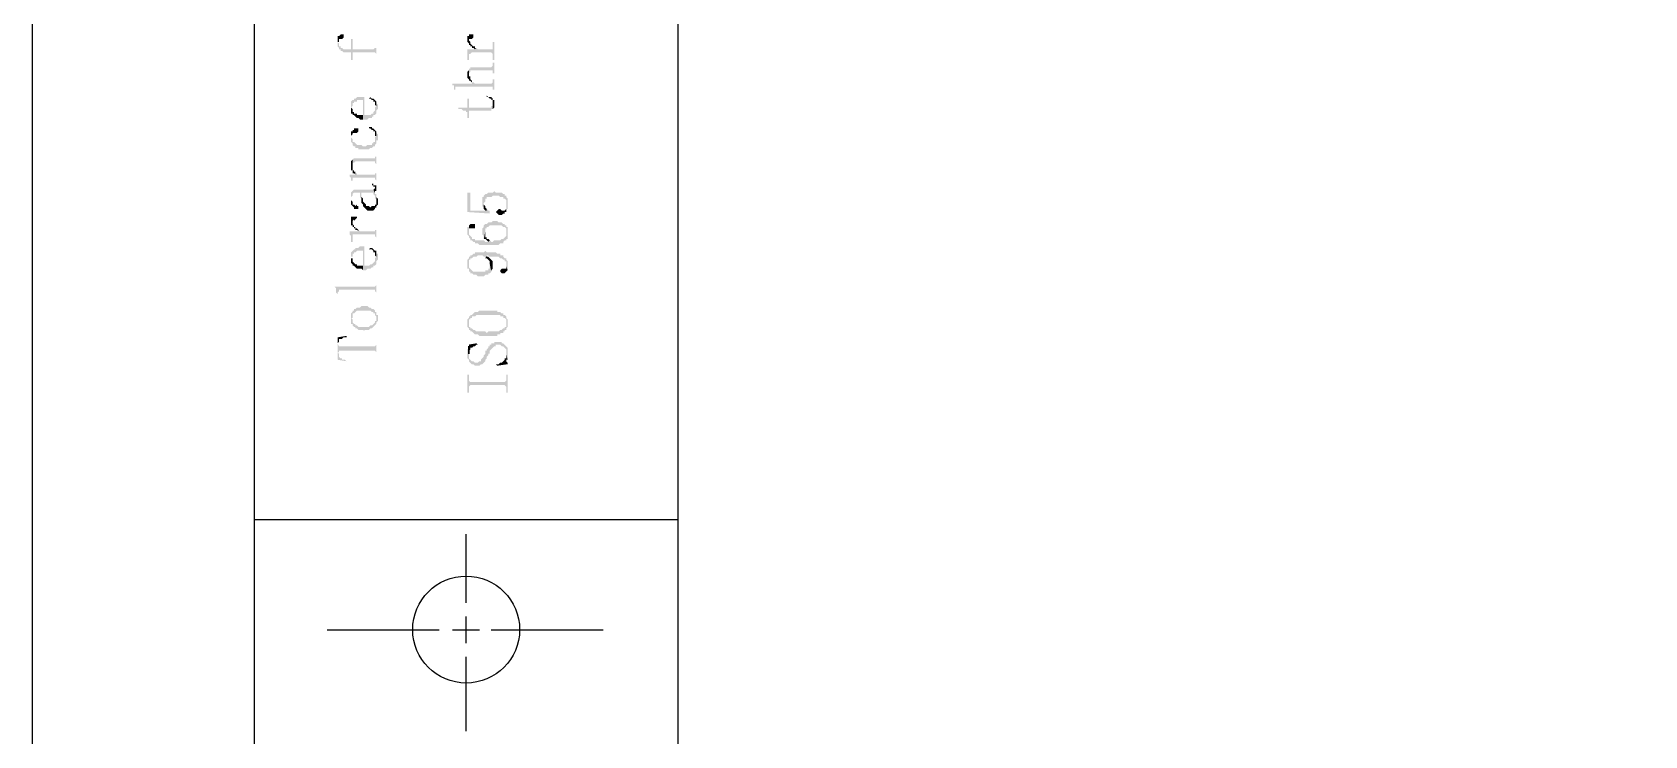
# Model space of a CAD drawing. Header units: millimetres. Extents: x 1399 to 2555, y 1196 to 1555.
# Drawn here: x 2134.8 to 2183.57, y 1376.3 to 1397.58 of the extents above; entities that cross this region are included whole.
import ezdxf

# ---------------------------------------------------------------- set-up
doc = ezdxf.new("R2010")
doc.units = ezdxf.units.MM

msp = doc.modelspace()

# ---------------------------------------------------------------- hatches: boundary and pattern name
at = {"transparency": 33554559}
for points in [[(2144.03398, 1397.46283), (2144.03398, 1397.2823), (2144.07911, 1397.2823), (2144.07911, 1397.37257), (2144.16937, 1397.37257), (2144.2145, 1397.4177), (2144.2145, 1397.50796), (2144.12424, 1397.50796), (2144.07911, 1397.46283)], [(2144.03398, 1397.2823), (2144.03398, 1397.14691), (2144.03398, 1397.14691), (2144.07911, 1397.10177), (2144.07911, 1397.05664), (2144.12424, 1397.05664), (2144.12424, 1397.01151), (2144.16937, 1397.01151), (2144.2145, 1396.96638), (2144.44017, 1396.96638), (2144.44017, 1396.74072), (2144.4853, 1396.74072), (2144.4853, 1396.96638), (2145.16228, 1396.96638), (2145.20741, 1396.92125), (2145.20741, 1396.78585), (2145.20741, 1397.32743), (2145.20741, 1397.10177), (2145.16228, 1397.10177), (2145.11715, 1397.05664), (2144.4853, 1397.05664), (2144.4853, 1397.37257), (2144.44017, 1397.37257), (2144.44017, 1397.05664), (2144.2145, 1397.05664), (2144.16937, 1397.10177), (2144.12424, 1397.10177), (2144.12424, 1397.14691), (2144.07911, 1397.14691), (2144.07911, 1397.23717), (2144.03398, 1397.2823), (2144.03398, 1397.46283), (2144.03398, 1397.37257), (2144.03398, 1397.32743)], [(2147.96047, 1397.37257), (2147.96047, 1397.2823), (2147.96047, 1397.2823), (2148.00561, 1397.23717), (2148.00561, 1397.19204), (2148.00561, 1397.37257), (2148.09587, 1397.37257), (2148.141, 1397.4177), (2148.141, 1397.46283), (2148.141, 1397.50796), (2148.00561, 1397.50796), (2148.00561, 1397.46283), (2147.96047, 1397.46283), (2147.96047, 1397.4177)], [(2147.96047, 1397.05664), (2147.96047, 1397.01151), (2147.96047, 1396.92125), (2147.96047, 1396.74072), (2148.00561, 1396.74072), (2148.00561, 1396.92125), (2148.05074, 1396.92125), (2148.09587, 1396.96638), (2148.68259, 1396.96638), (2148.72772, 1396.92125), (2148.72772, 1396.74072), (2148.77285, 1396.74072), (2148.77285, 1397.2823), (2148.72772, 1397.2823), (2148.72772, 1397.10177), (2148.72772, 1397.05664), (2148.2764, 1397.05664), (2148.23127, 1397.10177), (2148.18614, 1397.05664)], [(2148.00561, 1397.19204), (2148.05074, 1397.19204), (2148.05074, 1397.14691), (2148.09587, 1397.14691), (2148.09587, 1397.10177), (2148.141, 1397.10177), (2148.18614, 1397.05664), (2148.18614, 1397.05664), (2148.23127, 1397.10177), (2148.18614, 1397.10177), (2148.18614, 1397.14691), (2148.141, 1397.14691), (2148.09587, 1397.19204), (2148.09587, 1397.19204), (2148.05074, 1397.23717), (2148.05074, 1397.2823), (2148.00561, 1397.32743), (2148.00561, 1397.32743)], [(2147.96047, 1396.28939), (2147.96047, 1396.19913), (2148.00561, 1396.154), (2148.00561, 1396.10887), (2148.05074, 1396.10887), (2148.09587, 1396.06373), (2148.09587, 1396.0186), (2148.09587, 1396.10887), (2148.05074, 1396.154), (2148.05074, 1396.24426), (2148.00561, 1396.24426), (2148.00561, 1396.46992), (2148.00561, 1396.42479), (2147.96047, 1396.37966), (2147.96047, 1396.33453)], [(2148.00561, 1396.46992), (2148.00561, 1396.28939), (2148.00561, 1396.33453), (2148.05074, 1396.37966), (2148.05074, 1396.42479), (2148.72772, 1396.42479), (2148.72772, 1396.33453), (2148.77285, 1396.33453), (2148.77285, 1396.65045), (2148.72772, 1396.65045), (2148.72772, 1396.56019), (2148.72772, 1396.56019), (2148.68259, 1396.51506), (2148.05074, 1396.51506), (2148.05074, 1396.46992)], [(2147.50915, 1396.0186), (2147.50915, 1395.97347), (2147.55429, 1395.97347), (2147.55429, 1395.92834), (2147.55429, 1395.83807), (2147.59942, 1395.83807), (2147.59942, 1395.88321), (2147.59942, 1395.92834), (2148.72772, 1395.92834), (2148.72772, 1395.83807), (2148.77285, 1395.83807), (2148.77285, 1396.154), (2148.72772, 1396.154), (2148.72772, 1396.06373), (2148.72772, 1396.06373), (2148.68259, 1396.0186), (2148.18614, 1396.0186), (2148.141, 1396.06373), (2148.09587, 1396.06373), (2148.09587, 1396.0186)], [(2144.44017, 1395.43188), (2144.44017, 1395.29649), (2144.44017, 1395.29649), (2144.4853, 1395.34162), (2144.4853, 1395.43188), (2144.53043, 1395.43188), (2144.53043, 1395.47702), (2144.62069, 1395.47702), (2144.62069, 1395.52215), (2144.80122, 1395.52215), (2144.80122, 1394.93543), (2144.93662, 1394.93543), (2144.98175, 1394.98056), (2145.07202, 1394.98056), (2145.07202, 1395.02569), (2145.11715, 1395.02569), (2145.11715, 1395.07083), (2145.16228, 1395.07083), (2145.20741, 1395.11596), (2145.20741, 1395.16109), (2145.20741, 1395.20622), (2145.25254, 1395.25135), (2145.25254, 1395.29649), (2145.25254, 1395.38675), (2145.25254, 1395.38675), (2145.20741, 1395.43188), (2145.20741, 1395.47702), (2145.20741, 1395.34162), (2145.20741, 1395.34162), (2145.16228, 1395.29649), (2145.16228, 1395.20622), (2145.16228, 1395.20622), (2145.11715, 1395.16109), (2145.11715, 1395.11596), (2145.07202, 1395.11596), (2145.02688, 1395.07083), (2144.84635, 1395.07083), (2144.84635, 1395.61241), (2144.62069, 1395.61241), (2144.57556, 1395.56728), (2144.53043, 1395.56728), (2144.53043, 1395.52215), (2144.4853, 1395.52215), (2144.44017, 1395.47702)], [(2144.44017, 1395.29649), (2144.44017, 1395.25135), (2144.44017, 1395.11596), (2144.4853, 1395.11596), (2144.4853, 1395.07083), (2144.53043, 1395.07083), (2144.57556, 1395.02569), (2144.57556, 1395.02569), (2144.62069, 1394.98056), (2144.66583, 1394.98056), (2144.71096, 1394.93543), (2144.80122, 1394.93543), (2144.80122, 1395.07083), (2144.62069, 1395.07083), (2144.62069, 1395.11596), (2144.53043, 1395.11596), (2144.53043, 1395.16109), (2144.4853, 1395.16109), (2144.4853, 1395.25135), (2144.4853, 1395.25135), (2144.44017, 1395.29649), (2144.44017, 1395.43188), (2144.44017, 1395.38675), (2144.44017, 1395.34162)], [(2144.98175, 1395.56728), (2145.02688, 1395.56728), (2145.07202, 1395.52215), (2145.11715, 1395.52215), (2145.11715, 1395.47702), (2145.16228, 1395.47702), (2145.16228, 1395.38675), (2145.16228, 1395.38675), (2145.20741, 1395.34162), (2145.20741, 1395.47702), (2145.16228, 1395.52215), (2145.11715, 1395.56728), (2145.07202, 1395.56728), (2145.02688, 1395.61241), (2145.02688, 1395.61241)], [(2147.68968, 1395.29649), (2147.68968, 1395.25135), (2147.77995, 1395.25135), (2147.82508, 1395.20622), (2147.91534, 1395.20622), (2147.91534, 1395.16109), (2147.96047, 1395.16109), (2147.96047, 1394.98056), (2148.00561, 1394.98056), (2148.00561, 1395.20622), (2148.68259, 1395.20622), (2148.68259, 1395.25135), (2148.72772, 1395.25135), (2148.72772, 1395.43188), (2148.72772, 1395.34162), (2148.68259, 1395.34162), (2148.68259, 1395.29649), (2148.00561, 1395.29649), (2148.00561, 1395.56728), (2147.96047, 1395.56728), (2147.96047, 1395.29649)], [(2148.54719, 1395.61241), (2148.59233, 1395.61241), (2148.63746, 1395.56728), (2148.68259, 1395.56728), (2148.68259, 1395.52215), (2148.72772, 1395.52215), (2148.72772, 1395.25135), (2148.77285, 1395.29649), (2148.77285, 1395.38675), (2148.77285, 1395.43188), (2148.77285, 1395.52215), (2148.72772, 1395.52215), (2148.72772, 1395.56728), (2148.72772, 1395.56728), (2148.68259, 1395.61241), (2148.59233, 1395.61241), (2148.54719, 1395.65754)], [(2144.44017, 1394.39384), (2144.44017, 1394.25845), (2144.44017, 1394.43898), (2144.4853, 1394.48411), (2144.4853, 1394.52924), (2144.62069, 1394.52924), (2144.66583, 1394.57437), (2144.66583, 1394.6195), (2144.66583, 1394.66464), (2144.53043, 1394.66464), (2144.53043, 1394.6195), (2144.4853, 1394.6195), (2144.4853, 1394.57437), (2144.44017, 1394.57437), (2144.44017, 1394.43898)], [(2144.44017, 1394.25845), (2144.4853, 1394.21331), (2144.4853, 1394.16818), (2144.4853, 1394.16818), (2144.53043, 1394.12305), (2144.57556, 1394.12305), (2144.57556, 1394.07792), (2144.66583, 1394.07792), (2144.66583, 1394.03279), (2144.98175, 1394.03279), (2145.02688, 1394.07792), (2145.07202, 1394.07792), (2145.11715, 1394.12305), (2145.16228, 1394.12305), (2145.16228, 1394.16818), (2145.20741, 1394.21331), (2145.20741, 1394.30358), (2145.25254, 1394.30358), (2145.25254, 1394.43898), (2145.25254, 1394.48411), (2145.20741, 1394.52924), (2145.20741, 1394.57437), (2145.20741, 1394.43898), (2145.20741, 1394.43898), (2145.16228, 1394.39384), (2145.16228, 1394.25845), (2145.11715, 1394.25845), (2145.11715, 1394.21331), (2145.07202, 1394.21331), (2145.07202, 1394.16818), (2144.93662, 1394.16818), (2144.89149, 1394.12305), (2144.80122, 1394.12305), (2144.75609, 1394.16818), (2144.62069, 1394.16818), (2144.57556, 1394.21331), (2144.57556, 1394.21331), (2144.53043, 1394.25845), (2144.4853, 1394.25845), (2144.4853, 1394.34871), (2144.4853, 1394.34871), (2144.44017, 1394.39384)], [(2144.98175, 1394.66464), (2145.02688, 1394.66464), (2145.07202, 1394.6195), (2145.11715, 1394.6195), (2145.11715, 1394.57437), (2145.16228, 1394.57437), (2145.16228, 1394.43898), (2145.20741, 1394.43898), (2145.20741, 1394.57437), (2145.16228, 1394.6195), (2145.16228, 1394.6195), (2145.11715, 1394.66464), (2145.07202, 1394.66464), (2145.07202, 1394.70977), (2144.98175, 1394.70977)], [(2144.4853, 1393.71686), (2144.4853, 1393.53633), (2144.4853, 1393.6266), (2144.53043, 1393.6266), (2144.57556, 1393.67173), (2145.16228, 1393.67173), (2145.16228, 1393.6266), (2145.20741, 1393.58146), (2145.20741, 1393.85226), (2145.20741, 1393.80713), (2145.16228, 1393.80713), (2145.16228, 1393.76199), (2144.53043, 1393.76199), (2144.4853, 1393.71686)], [(2144.39503, 1393.26554), (2144.39503, 1393.22041), (2144.44017, 1393.17527), (2144.44017, 1393.08501), (2144.4853, 1393.08501), (2144.4853, 1393.17527), (2145.16228, 1393.17527), (2145.16228, 1393.13014), (2145.20741, 1393.08501), (2145.20741, 1393.3558), (2145.20741, 1393.31067), (2145.16228, 1393.31067), (2145.16228, 1393.26554), (2144.62069, 1393.26554), (2144.62069, 1393.31067), (2144.57556, 1393.31067), (2144.57556, 1393.26554)], [(2144.44017, 1393.53633), (2144.44017, 1393.44607), (2144.44017, 1393.40094), (2144.4853, 1393.40094), (2144.4853, 1393.31067), (2144.53043, 1393.31067), (2144.57556, 1393.26554), (2144.57556, 1393.3558), (2144.53043, 1393.3558), (2144.53043, 1393.40094), (2144.4853, 1393.40094), (2144.4853, 1393.71686), (2144.44017, 1393.67173), (2144.44017, 1393.6266), (2144.44017, 1393.58146)], [(2144.44017, 1392.54342), (2144.44017, 1392.49829), (2144.44017, 1392.3629), (2144.44017, 1392.58856), (2144.4853, 1392.63369), (2144.4853, 1392.67882), (2144.4853, 1392.67882), (2144.53043, 1392.72395), (2144.71096, 1392.72395), (2144.71096, 1392.58856), (2144.75609, 1392.54342), (2144.75609, 1392.49829), (2144.75609, 1392.72395), (2145.11715, 1392.72395), (2145.11715, 1392.67882), (2145.16228, 1392.63369), (2145.16228, 1392.54342), (2145.20741, 1392.54342), (2145.20741, 1392.45316), (2145.20741, 1392.67882), (2145.16228, 1392.67882), (2145.16228, 1392.72395), (2145.11715, 1392.81422), (2144.53043, 1392.81422), (2144.4853, 1392.76909), (2144.4853, 1392.76909), (2144.44017, 1392.72395), (2144.44017, 1392.67882), (2144.44017, 1392.58856)], [(2145.07202, 1392.99475), (2145.07202, 1392.94961), (2145.11715, 1392.94961), (2145.11715, 1392.90448), (2145.16228, 1392.90448), (2145.16228, 1392.76909), (2145.20741, 1392.76909), (2145.20741, 1392.90448), (2145.20741, 1392.94961), (2145.11715, 1392.94961), (2145.11715, 1392.99475)], [(2145.11715, 1392.81422), (2145.16228, 1392.72395), (2145.16228, 1392.85935), (2145.16228, 1392.85935)], [(2148.4118, 1392.45316), (2148.4118, 1392.31776), (2148.4118, 1392.31776), (2148.45693, 1392.27263), (2148.45693, 1392.2275), (2148.45693, 1392.40803), (2148.45693, 1392.40803), (2148.50206, 1392.45316), (2148.50206, 1392.54342), (2148.54719, 1392.54342), (2148.54719, 1392.58856), (2148.68259, 1392.58856), (2148.72772, 1392.63369), (2148.90825, 1392.63369), (2148.95338, 1392.58856), (2149.04365, 1392.58856), (2149.04365, 1392.54342), (2149.08878, 1392.54342), (2149.13391, 1392.49829), (2149.13391, 1392.2275), (2149.17904, 1392.2275), (2149.17904, 1392.3629), (2149.17904, 1392.54342), (2149.17904, 1392.54342), (2149.13391, 1392.58856), (2149.13391, 1392.63369), (2149.08878, 1392.63369), (2149.08878, 1392.67882), (2149.04365, 1392.67882), (2148.99851, 1392.72395), (2148.81799, 1392.72395), (2148.77285, 1392.76909), (2148.77285, 1392.76909), (2148.72772, 1392.72395), (2148.59233, 1392.72395), (2148.54719, 1392.67882), (2148.50206, 1392.67882), (2148.45693, 1392.63369), (2148.45693, 1392.58856), (2148.4118, 1392.58856), (2148.4118, 1392.49829), (2148.4118, 1392.49829)], [(2144.44017, 1392.3629), (2144.4853, 1392.31776), (2144.4853, 1392.31776), (2144.53043, 1392.27263), (2144.53043, 1392.2275), (2144.66583, 1392.2275), (2144.66583, 1392.31776), (2144.62069, 1392.31776), (2144.62069, 1392.3629), (2144.57556, 1392.31776), (2144.57556, 1392.31776), (2144.53043, 1392.3629), (2144.4853, 1392.3629), (2144.4853, 1392.40803), (2144.4853, 1392.45316), (2144.44017, 1392.49829), (2144.44017, 1392.54342)], [(2144.75609, 1392.49829), (2144.75609, 1392.40803), (2144.80122, 1392.3629), (2144.80122, 1392.31776), (2144.80122, 1392.31776), (2144.84635, 1392.27263), (2144.84635, 1392.27263), (2144.89149, 1392.2275), (2144.89149, 1392.2275), (2144.93662, 1392.18237), (2145.11715, 1392.18237), (2145.16228, 1392.2275), (2145.16228, 1392.27263), (2145.20741, 1392.27263), (2145.20741, 1392.31776), (2145.20741, 1392.31776), (2145.25254, 1392.3629), (2145.25254, 1392.45316), (2145.25254, 1392.54342), (2145.20741, 1392.58856), (2145.20741, 1392.63369), (2145.20741, 1392.3629), (2145.16228, 1392.3629), (2145.16228, 1392.31776), (2145.07202, 1392.31776), (2145.02688, 1392.27263), (2144.98175, 1392.31776), (2144.89149, 1392.31776), (2144.89149, 1392.3629), (2144.84635, 1392.40803), (2144.84635, 1392.40803), (2144.80122, 1392.45316), (2144.80122, 1392.49829), (2144.80122, 1392.54342), (2144.75609, 1392.58856), (2144.75609, 1392.72395)], [(2147.96047, 1392.72395), (2147.96047, 1392.13723), (2148.63746, 1392.0921), (2148.63746, 1392.18237), (2148.59233, 1392.18237), (2148.54719, 1392.2275), (2148.54719, 1392.18237), (2148.05074, 1392.18237), (2148.05074, 1392.72395)], [(2148.45693, 1392.2275), (2148.45693, 1392.2275), (2148.50206, 1392.18237), (2148.54719, 1392.18237), (2148.54719, 1392.2275), (2148.54719, 1392.2275), (2148.50206, 1392.27263), (2148.50206, 1392.31776), (2148.50206, 1392.31776), (2148.45693, 1392.3629), (2148.45693, 1392.40803)], [(2148.81799, 1392.13723), (2148.81799, 1392.13723), (2148.86312, 1392.0921), (2148.86312, 1392.0921), (2148.90825, 1392.04697), (2148.99851, 1392.04697), (2149.04365, 1392.0921), (2149.08878, 1392.0921), (2149.08878, 1392.13723), (2149.13391, 1392.13723), (2149.13391, 1392.3629), (2149.13391, 1392.2275), (2149.13391, 1392.2275), (2149.08878, 1392.18237), (2148.99851, 1392.18237), (2148.95338, 1392.2275), (2148.90825, 1392.2275), (2148.86312, 1392.18237), (2148.86312, 1392.18237)], [(2144.44017, 1391.86644), (2144.44017, 1391.73105), (2144.4853, 1391.73105), (2144.4853, 1391.86644), (2144.4853, 1391.86644), (2144.53043, 1391.91157), (2144.53043, 1391.86644), (2144.57556, 1391.91157), (2144.57556, 1391.91157), (2144.62069, 1391.95671), (2144.62069, 1392.00184), (2144.44017, 1392.00184), (2144.44017, 1391.91157)], [(2144.4853, 1391.73105), (2144.4853, 1391.68591), (2144.53043, 1391.68591), (2144.53043, 1391.64078), (2144.57556, 1391.64078), (2144.57556, 1391.59565), (2144.62069, 1391.59565), (2144.66583, 1391.55052), (2144.66583, 1391.59565), (2144.66583, 1391.59565), (2144.62069, 1391.64078), (2144.57556, 1391.64078), (2144.57556, 1391.68591), (2144.53043, 1391.68591), (2144.53043, 1391.73105), (2144.53043, 1391.73105), (2144.4853, 1391.77618), (2144.4853, 1391.82131), (2144.4853, 1391.82131)], [(2148.4118, 1391.55052), (2148.4118, 1391.46025), (2148.4118, 1391.46025), (2148.45693, 1391.41512), (2148.45693, 1391.36999), (2148.45693, 1391.32486), (2148.50206, 1391.55052), (2148.50206, 1391.64078), (2148.54719, 1391.64078), (2148.54719, 1391.68591), (2148.59233, 1391.68591), (2148.63746, 1391.73105), (2148.99851, 1391.73105), (2149.04365, 1391.68591), (2149.08878, 1391.68591), (2149.13391, 1391.64078), (2149.13391, 1391.50538), (2149.17904, 1391.32486), (2149.17904, 1391.41512), (2149.17904, 1391.55052), (2149.17904, 1391.68591), (2149.13391, 1391.68591), (2149.13391, 1391.73105), (2149.08878, 1391.73105), (2149.08878, 1391.77618), (2149.04365, 1391.77618), (2148.99851, 1391.82131), (2148.90825, 1391.82131), (2148.86312, 1391.86644), (2148.72772, 1391.86644), (2148.68259, 1391.82131), (2148.59233, 1391.82131), (2148.54719, 1391.77618), (2148.50206, 1391.77618), (2148.45693, 1391.73105), (2148.45693, 1391.68591), (2148.45693, 1391.68591), (2148.4118, 1391.64078)], [(2144.39503, 1391.55052), (2144.39503, 1391.46025), (2144.44017, 1391.41512), (2144.44017, 1391.32486), (2144.44017, 1391.23459), (2144.4853, 1391.23459), (2144.4853, 1391.46025), (2145.16228, 1391.46025), (2145.16228, 1391.41512), (2145.20741, 1391.36999), (2145.20741, 1391.23459), (2145.20741, 1391.77618), (2145.20741, 1391.59565), (2145.16228, 1391.59565), (2145.16228, 1391.55052), (2144.71096, 1391.55052), (2144.66583, 1391.59565), (2144.66583, 1391.55052)], [(2147.96047, 1391.55052), (2147.96047, 1391.46025), (2147.96047, 1391.46025), (2148.00561, 1391.41512), (2148.00561, 1391.36999), (2148.00561, 1391.36999), (2148.05074, 1391.32486), (2148.05074, 1391.27972), (2148.09587, 1391.27972), (2148.141, 1391.23459), (2148.18614, 1391.23459), (2148.18614, 1391.18946), (2148.2764, 1391.18946), (2148.32153, 1391.14433), (2148.90825, 1391.14433), (2148.95338, 1391.18946), (2149.04365, 1391.18946), (2149.04365, 1391.23459), (2149.04365, 1391.23459), (2149.08878, 1391.27972), (2149.13391, 1391.27972), (2149.13391, 1391.32486), (2149.17904, 1391.32486), (2149.13391, 1391.50538), (2149.13391, 1391.41512), (2149.13391, 1391.41512), (2149.08878, 1391.36999), (2149.08878, 1391.36999), (2149.04365, 1391.32486), (2148.99851, 1391.32486), (2148.95338, 1391.27972), (2148.77285, 1391.27972), (2148.72772, 1391.23459), (2148.68259, 1391.23459), (2148.63746, 1391.27972), (2148.63746, 1391.27972), (2148.59233, 1391.23459), (2148.50206, 1391.23459), (2148.45693, 1391.27972), (2148.18614, 1391.27972), (2148.18614, 1391.32486), (2148.09587, 1391.32486), (2148.09587, 1391.36999), (2148.05074, 1391.41512), (2148.05074, 1391.41512), (2148.00561, 1391.46025), (2148.00561, 1391.50538), (2148.00561, 1391.68591), (2147.96047, 1391.68591), (2147.96047, 1391.59565)], [(2148.00561, 1391.68591), (2148.00561, 1391.55052), (2148.00561, 1391.64078), (2148.18614, 1391.64078), (2148.18614, 1391.73105), (2148.18614, 1391.77618), (2148.05074, 1391.77618), (2148.00561, 1391.73105)], [(2148.45693, 1391.32486), (2148.50206, 1391.32486), (2148.54719, 1391.27972), (2148.54719, 1391.27972), (2148.59233, 1391.23459), (2148.63746, 1391.27972), (2148.59233, 1391.32486), (2148.54719, 1391.32486), (2148.54719, 1391.36999), (2148.50206, 1391.36999), (2148.50206, 1391.41512), (2148.50206, 1391.55052)], [(2144.44017, 1390.87353), (2144.44017, 1390.73814), (2144.44017, 1390.78327), (2144.4853, 1390.78327), (2144.4853, 1390.87353), (2144.53043, 1390.87353), (2144.53043, 1390.91867), (2144.57556, 1390.91867), (2144.62069, 1390.9638), (2144.80122, 1390.9638), (2144.80122, 1390.37708), (2144.89149, 1390.37708), (2144.93662, 1390.42221), (2145.02688, 1390.42221), (2145.07202, 1390.46734), (2145.11715, 1390.46734), (2145.11715, 1390.51248), (2145.16228, 1390.51248), (2145.20741, 1390.55761), (2145.20741, 1390.60274), (2145.20741, 1390.64787), (2145.25254, 1390.69301), (2145.25254, 1390.78327), (2145.25254, 1390.87353), (2145.20741, 1390.87353), (2145.20741, 1390.9638), (2145.20741, 1390.78327), (2145.20741, 1390.78327), (2145.16228, 1390.73814), (2145.16228, 1390.64787), (2145.16228, 1390.64787), (2145.11715, 1390.60274), (2145.11715, 1390.60274), (2145.07202, 1390.55761), (2145.02688, 1390.55761), (2144.98175, 1390.51248), (2144.84635, 1390.51248), (2144.84635, 1391.09919), (2144.71096, 1391.09919), (2144.66583, 1391.05406), (2144.57556, 1391.05406), (2144.57556, 1391.00893), (2144.53043, 1391.00893), (2144.4853, 1390.9638), (2144.4853, 1390.9638), (2144.44017, 1390.91867)], [(2144.44017, 1390.73814), (2144.44017, 1390.60274), (2144.44017, 1390.60274), (2144.4853, 1390.55761), (2144.4853, 1390.51248), (2144.53043, 1390.51248), (2144.57556, 1390.46734), (2144.57556, 1390.46734), (2144.62069, 1390.42221), (2144.75609, 1390.42221), (2144.80122, 1390.37708), (2144.80122, 1390.51248), (2144.62069, 1390.51248), (2144.62069, 1390.55761), (2144.57556, 1390.55761), (2144.53043, 1390.60274), (2144.53043, 1390.60274), (2144.4853, 1390.64787), (2144.4853, 1390.73814), (2144.44017, 1390.73814), (2144.44017, 1390.87353), (2144.44017, 1390.78327)], [(2144.98175, 1391.00893), (2145.07202, 1391.00893), (2145.11715, 1390.9638), (2145.11715, 1390.91867), (2145.16228, 1390.91867), (2145.16228, 1390.87353), (2145.16228, 1390.8284), (2145.20741, 1390.78327), (2145.20741, 1390.9638), (2145.16228, 1390.9638), (2145.11715, 1391.00893), (2145.11715, 1391.00893), (2145.07202, 1391.05406), (2145.02688, 1391.05406)], [(2148.00561, 1390.73814), (2148.00561, 1390.55761), (2148.00561, 1390.60274), (2148.00561, 1390.69301), (2148.05074, 1390.69301), (2148.05074, 1390.73814), (2148.09587, 1390.73814), (2148.141, 1390.78327), (2148.23127, 1390.78327), (2148.2764, 1390.8284), (2148.4118, 1390.8284), (2148.45693, 1390.78327), (2148.50206, 1390.78327), (2148.50206, 1390.73814), (2148.54719, 1390.8284), (2148.59233, 1390.8284), (2148.63746, 1390.78327), (2148.90825, 1390.78327), (2148.95338, 1390.73814), (2148.99851, 1390.73814), (2149.04365, 1390.69301), (2149.08878, 1390.69301), (2149.08878, 1390.64787), (2149.13391, 1390.64787), (2149.13391, 1390.51248), (2149.13391, 1390.51248), (2149.17904, 1390.37708), (2149.17904, 1390.51248), (2149.17904, 1390.60274), (2149.17904, 1390.64787), (2149.13391, 1390.69301), (2149.13391, 1390.73814), (2149.08878, 1390.73814), (2149.04365, 1390.78327), (2149.04365, 1390.8284), (2148.95338, 1390.8284), (2148.95338, 1390.87353), (2148.86312, 1390.87353), (2148.81799, 1390.91867), (2148.54719, 1390.91867), (2148.50206, 1390.9638), (2148.45693, 1390.91867), (2148.18614, 1390.91867), (2148.18614, 1390.87353), (2148.141, 1390.87353), (2148.09587, 1390.8284), (2148.05074, 1390.8284), (2148.05074, 1390.78327), (2148.00561, 1390.78327)], [(2148.50206, 1390.73814), (2148.54719, 1390.73814), (2148.59233, 1390.69301), (2148.63746, 1390.64787), (2148.63746, 1390.55761), (2148.63746, 1390.55761), (2148.68259, 1390.33195), (2148.68259, 1390.37708), (2148.68259, 1390.37708), (2148.72772, 1390.42221), (2148.72772, 1390.46734), (2148.72772, 1390.55761), (2148.72772, 1390.64787), (2148.68259, 1390.69301), (2148.68259, 1390.69301), (2148.63746, 1390.73814), (2148.63746, 1390.73814), (2148.59233, 1390.78327), (2148.54719, 1390.78327), (2148.54719, 1390.8284)], [(2147.96047, 1390.55761), (2147.96047, 1390.42221), (2148.00561, 1390.42221), (2148.00561, 1390.33195), (2148.05074, 1390.33195), (2148.05074, 1390.28682), (2148.09587, 1390.28682), (2148.141, 1390.24168), (2148.23127, 1390.24168), (2148.2764, 1390.19655), (2148.45693, 1390.19655), (2148.50206, 1390.24168), (2148.59233, 1390.24168), (2148.59233, 1390.28682), (2148.63746, 1390.28682), (2148.68259, 1390.33195), (2148.63746, 1390.55761), (2148.63746, 1390.51248), (2148.63746, 1390.42221), (2148.59233, 1390.42221), (2148.59233, 1390.37708), (2148.50206, 1390.37708), (2148.50206, 1390.33195), (2148.141, 1390.33195), (2148.09587, 1390.37708), (2148.09587, 1390.37708), (2148.05074, 1390.42221), (2148.05074, 1390.42221), (2148.00561, 1390.46734), (2148.00561, 1390.73814), (2147.96047, 1390.69301), (2147.96047, 1390.60274)], [(2148.95338, 1390.33195), (2148.95338, 1390.33195), (2148.99851, 1390.28682), (2149.08878, 1390.28682), (2149.13391, 1390.33195), (2149.13391, 1390.33195), (2149.17904, 1390.37708), (2149.13391, 1390.51248), (2149.13391, 1390.42221), (2148.99851, 1390.42221), (2148.95338, 1390.37708)], [(2143.94371, 1389.88063), (2143.94371, 1389.88063), (2143.98884, 1389.83549), (2143.98884, 1389.74523), (2143.98884, 1389.7001), (2144.03398, 1389.65497), (2144.03398, 1389.5647), (2144.03398, 1389.7001), (2144.07911, 1389.74523), (2144.07911, 1389.79036), (2145.16228, 1389.79036), (2145.16228, 1389.74523), (2145.16228, 1389.74523), (2145.20741, 1389.7001), (2145.20741, 1389.5647), (2145.20741, 1390.10629), (2145.20741, 1389.92576), (2145.20741, 1389.92576), (2145.16228, 1389.88063), (2145.11715, 1389.88063)], [(2144.44017, 1389.06825), (2144.44017, 1388.93285), (2144.4853, 1388.93285), (2144.4853, 1389.06825), (2144.53043, 1389.06825), (2144.57556, 1389.11338), (2144.57556, 1389.11338), (2144.62069, 1389.15851), (2145.02688, 1389.15851), (2145.07202, 1389.11338), (2145.11715, 1389.11338), (2145.11715, 1389.06825), (2145.16228, 1389.06825), (2145.16228, 1389.02311), (2145.20741, 1388.97798), (2145.20741, 1388.93285), (2145.20741, 1388.75232), (2145.20741, 1388.79745), (2145.20741, 1388.79745), (2145.25254, 1388.84259), (2145.25254, 1388.93285), (2145.25254, 1389.02311), (2145.20741, 1389.02311), (2145.20741, 1389.11338), (2145.16228, 1389.11338), (2145.16228, 1389.15851), (2145.11715, 1389.20364), (2145.07202, 1389.20364), (2145.02688, 1389.24878), (2144.98175, 1389.24878), (2144.93662, 1389.29391), (2144.75609, 1389.29391), (2144.71096, 1389.24878), (2144.62069, 1389.24878), (2144.57556, 1389.20364), (2144.53043, 1389.20364), (2144.53043, 1389.15851), (2144.4853, 1389.15851), (2144.4853, 1389.11338)], [(2144.44017, 1388.93285), (2144.44017, 1388.84259), (2144.44017, 1388.75232), (2144.4853, 1388.75232), (2144.4853, 1388.70719), (2144.53043, 1388.66206), (2144.57556, 1388.66206), (2144.57556, 1388.61693), (2144.62069, 1388.61693), (2144.66583, 1388.57179), (2144.80122, 1388.57179), (2144.84635, 1388.52666), (2144.84635, 1388.57179), (2144.98175, 1388.57179), (2145.02688, 1388.61693), (2145.07202, 1388.61693), (2145.11715, 1388.66206), (2145.11715, 1388.66206), (2145.16228, 1388.70719), (2145.16228, 1388.70719), (2145.20741, 1388.75232), (2145.20741, 1388.93285), (2145.20741, 1388.84259), (2145.16228, 1388.84259), (2145.16228, 1388.79745), (2145.11715, 1388.75232), (2145.11715, 1388.75232), (2145.07202, 1388.70719), (2145.02688, 1388.70719), (2144.98175, 1388.66206), (2144.66583, 1388.66206), (2144.62069, 1388.70719), (2144.57556, 1388.70719), (2144.57556, 1388.75232), (2144.53043, 1388.75232), (2144.4853, 1388.79745), (2144.4853, 1388.84259), (2144.4853, 1388.88772), (2144.44017, 1388.93285), (2144.44017, 1389.06825), (2144.44017, 1388.97798), (2144.44017, 1388.97798)], [(2147.96047, 1388.75232), (2147.96047, 1388.66206), (2147.96047, 1388.66206), (2148.00561, 1388.61693), (2148.00561, 1388.57179), (2148.05074, 1388.57179), (2148.05074, 1388.52666), (2148.09587, 1388.52666), (2148.141, 1388.48153), (2148.141, 1388.48153), (2148.18614, 1388.4364), (2148.2764, 1388.4364), (2148.32153, 1388.39126), (2148.86312, 1388.39126), (2148.86312, 1388.4364), (2148.95338, 1388.4364), (2148.95338, 1388.48153), (2149.04365, 1388.48153), (2149.04365, 1388.52666), (2149.08878, 1388.52666), (2149.08878, 1388.57179), (2149.13391, 1388.57179), (2149.13391, 1388.61693), (2149.17904, 1388.66206), (2149.17904, 1388.75232), (2149.17904, 1388.88772), (2149.17904, 1388.88772), (2149.13391, 1388.93285), (2149.13391, 1388.75232), (2149.13391, 1388.66206), (2149.08878, 1388.66206), (2149.08878, 1388.61693), (2149.04365, 1388.61693), (2148.99851, 1388.57179), (2148.95338, 1388.57179), (2148.90825, 1388.52666), (2148.59233, 1388.52666), (2148.54719, 1388.48153), (2148.54719, 1388.48153), (2148.50206, 1388.52666), (2148.23127, 1388.52666), (2148.18614, 1388.57179), (2148.141, 1388.57179), (2148.09587, 1388.61693), (2148.05074, 1388.61693), (2148.05074, 1388.66206), (2148.00561, 1388.66206), (2148.00561, 1388.75232), (2148.00561, 1388.93285), (2147.96047, 1388.88772), (2147.96047, 1388.79745)], [(2148.00561, 1388.93285), (2148.00561, 1388.75232), (2148.00561, 1388.79745), (2148.00561, 1388.88772), (2148.05074, 1388.88772), (2148.05074, 1388.93285), (2148.09587, 1388.93285), (2148.09587, 1388.97798), (2148.18614, 1388.97798), (2148.23127, 1389.02311), (2148.95338, 1389.02311), (2148.95338, 1388.97798), (2149.04365, 1388.97798), (2149.04365, 1388.93285), (2149.08878, 1388.93285), (2149.13391, 1388.88772), (2149.13391, 1388.75232), (2149.13391, 1388.97798), (2149.13391, 1388.97798), (2149.08878, 1389.02311), (2149.04365, 1389.02311), (2149.04365, 1389.06825), (2148.99851, 1389.06825), (2148.95338, 1389.11338), (2148.86312, 1389.11338), (2148.86312, 1389.15851), (2148.32153, 1389.15851), (2148.2764, 1389.11338), (2148.18614, 1389.11338), (2148.141, 1389.06825), (2148.141, 1389.06825), (2148.09587, 1389.02311), (2148.05074, 1389.02311), (2148.05074, 1388.97798), (2148.00561, 1388.97798)], [(2144.03398, 1388.34613), (2144.03398, 1388.1656), (2144.03398, 1388.1656), (2144.07911, 1388.21074), (2144.07911, 1388.301), (2144.16937, 1388.301), (2144.2145, 1388.34613), (2144.30477, 1388.34613), (2144.30477, 1388.39126)], [(2144.03398, 1388.34613), (2144.03398, 1387.66915), (2144.30477, 1387.62402), (2144.30477, 1387.62402), (2144.25964, 1387.66915), (2144.16937, 1387.66915), (2144.16937, 1387.71428), (2144.12424, 1387.71428), (2144.07911, 1387.75941), (2144.07911, 1387.84968), (2144.03398, 1387.89481), (2144.03398, 1388.1656)], [(2144.03398, 1388.1656), (2144.03398, 1387.89481), (2144.07911, 1387.89481), (2144.07911, 1387.93994), (2145.16228, 1387.93994), (2145.20741, 1387.89481), (2145.20741, 1387.80455), (2145.20741, 1388.1656), (2145.20741, 1388.12047), (2145.20741, 1388.12047), (2145.16228, 1388.07534), (2144.07911, 1388.07534)], [(2147.96047, 1387.84968), (2147.96047, 1387.71428), (2147.96047, 1387.71428), (2148.00561, 1387.66915), (2148.00561, 1387.62402), (2148.00561, 1387.62402), (2148.05074, 1387.57889), (2148.05074, 1387.57889), (2148.09587, 1387.53375), (2148.141, 1387.53375), (2148.18614, 1387.48862), (2148.32153, 1387.48862), (2148.36666, 1387.53375), (2148.4118, 1387.53375), (2148.45693, 1387.57889), (2148.45693, 1387.57889), (2148.50206, 1387.62402), (2148.50206, 1387.66915), (2148.54719, 1387.71428), (2148.54719, 1387.75941), (2148.59233, 1387.80455), (2148.59233, 1387.84968), (2148.63746, 1387.84968), (2148.63746, 1387.93994), (2148.68259, 1387.98507), (2148.68259, 1387.98507), (2148.72772, 1388.03021), (2148.72772, 1388.03021), (2148.77285, 1388.07534), (2148.81799, 1388.07534), (2148.81799, 1388.12047), (2148.95338, 1388.12047), (2148.99851, 1388.07534), (2149.04365, 1388.07534), (2149.08878, 1388.03021), (2149.08878, 1388.03021), (2149.13391, 1387.98507), (2149.13391, 1387.84968), (2149.17904, 1387.66915), (2149.17904, 1387.80455), (2149.17904, 1387.84968), (2149.17904, 1388.03021), (2149.17904, 1388.03021), (2149.13391, 1388.07534), (2149.13391, 1388.07534), (2149.08878, 1388.12047), (2149.08878, 1388.12047), (2149.04365, 1388.1656), (2148.99851, 1388.1656), (2148.99851, 1388.21074), (2148.77285, 1388.21074), (2148.77285, 1388.1656), (2148.68259, 1388.1656), (2148.68259, 1388.12047), (2148.63746, 1388.12047), (2148.63746, 1388.07534), (2148.59233, 1388.07534), (2148.59233, 1388.03021), (2148.54719, 1387.98507), (2148.54719, 1387.93994), (2148.50206, 1387.93994), (2148.50206, 1387.84968), (2148.45693, 1387.80455), (2148.45693, 1387.75941), (2148.4118, 1387.71428), (2148.4118, 1387.71428), (2148.36666, 1387.66915), (2148.36666, 1387.62402), (2148.32153, 1387.62402), (2148.2764, 1387.57889), (2148.18614, 1387.57889), (2148.141, 1387.62402), (2148.09587, 1387.62402), (2148.05074, 1387.66915), (2148.05074, 1387.66915), (2148.00561, 1387.71428), (2148.00561, 1388.03021), (2147.96047, 1387.98507), (2147.96047, 1387.89481), (2147.96047, 1387.89481)], [(2147.96047, 1388.12047), (2148.00561, 1388.12047), (2148.00561, 1388.07534), (2148.00561, 1387.89481), (2148.00561, 1387.93994), (2148.05074, 1387.98507), (2148.05074, 1388.03021), (2148.09587, 1388.03021), (2148.141, 1388.07534), (2148.18614, 1388.07534), (2148.23127, 1388.12047), (2148.2764, 1388.12047), (2148.23127, 1388.1656)], [(2148.81799, 1387.53375), (2148.86312, 1387.48862), (2149.17904, 1387.53375), (2149.17904, 1387.57889), (2149.17904, 1387.57889), (2149.13391, 1387.62402), (2149.13391, 1387.80455), (2149.13391, 1387.71428), (2149.08878, 1387.71428), (2149.08878, 1387.66915), (2149.08878, 1387.66915), (2149.04365, 1387.62402), (2149.04365, 1387.62402), (2148.99851, 1387.57889), (2148.95338, 1387.57889), (2148.90825, 1387.53375), (2148.86312, 1387.53375)], [(2149.13391, 1387.80455), (2149.13391, 1387.62402), (2149.13391, 1387.66915), (2149.17904, 1387.66915), (2149.13391, 1387.84968)], [(2147.96047, 1387.21783), (2147.96047, 1386.67624), (2148.00561, 1386.67624), (2148.00561, 1386.85677), (2148.00561, 1386.85677), (2148.05074, 1386.9019), (2149.08878, 1386.9019), (2149.13391, 1386.85677), (2149.13391, 1386.67624), (2149.17904, 1386.67624), (2149.17904, 1387.21783), (2149.13391, 1387.21783), (2149.13391, 1387.0373), (2149.13391, 1387.0373), (2149.08878, 1386.99217), (2148.05074, 1386.99217), (2148.00561, 1387.0373), (2148.00561, 1387.21783)]]:
    msp.add_hatch(color=256, dxfattribs=at).paths.add_polyline_path(points)

# ---------------------------------------------------------------- linework, layer by layer
msp.add_line((2141.50649, 1548.5531), (2141.50649, 1261.81215))
for points in [[(2554.80003, 1257.5531), (2554.80003, 1554.5531), (2134.80004, 1554.5531), (2134.80004, 1257.5531)], [(2148.00561, 1388.03021), (2148.00561, 1387.84968), (2148.00561, 1388.07534)]]:
    msp.add_lwpolyline(points, close=True)
for points in [[(2154.32411, 1548.5531), (2154.32411, 1261.81215)], [(2141.50657, 1382.84001), (2154.32411, 1382.84001)], [(2147.91534, 1382.38869), (2147.91534, 1380.31261)], [(2147.91534, 1379.90642), (2147.91534, 1379.09404)], [(2143.71805, 1379.50023), (2147.10296, 1379.50023)], [(2147.50915, 1379.50023), (2148.32153, 1379.50023)], [(2148.68259, 1379.50023), (2152.0675, 1379.50023)], [(2147.91534, 1378.68785), (2147.91534, 1376.43124)]]:
    msp.add_lwpolyline(points)
msp.add_circle((2147.92256, 1379.50753), 1.61756)

doc.saveas('drawing.dxf')
